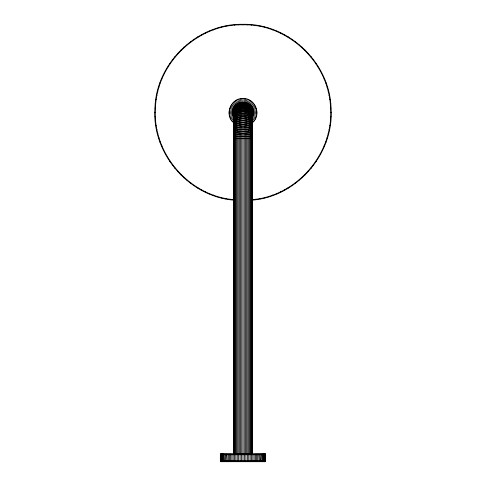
<?xml version="1.0" encoding="UTF-8"?>
<svg xmlns="http://www.w3.org/2000/svg" width="486" height="486" viewBox="0 0 486 486"><rect width="100%" height="100%" fill="white"/><g stroke="black" fill="none" stroke-linecap="round" stroke-linejoin="round"><path stroke-width="0.73" d="M233.638 200.147C188.501 196.405 151.668 153.321 154.931 108.153C156.103 62.609 197.456 23.243 243 24.3C288.544 23.243 329.897 62.609 331.069 108.153C334.332 153.321 297.499 196.405 252.362 200.147M233.699 199.625C188.823 195.907 152.209 153.078 155.453 108.178C156.62 62.907 197.729 23.771 243 24.822C288.271 23.771 329.38 62.907 330.547 108.178C333.791 153.078 297.177 195.907 252.301 199.625M241.542 453.845L241.542 461.7M244.458 461.7L244.458 453.845M233.122 122.357C224.228 114.338 231.044 97.886 243 98.512C254.956 97.886 261.772 114.338 252.878 122.357M233.395 454.301L233.468 111.349M247.301 24.932L247.325 24.403M252.532 113.609L252.532 111.349M233.395 112.703L234.124 108.87M252.52 113.943L252.605 112.479L256.966 112.479M240.096 453.845L240.096 461.7M245.904 461.7L245.904 453.845M252.52 114.581C254.257 100.93 231.743 100.93 233.48 114.581M252.52 114.21C254.312 100.365 231.688 100.365 233.48 114.21M252.52 115.054C254.476 101.799 231.524 101.799 233.48 115.054M252.52 115.632C254.336 102.661 231.664 102.661 233.48 115.632M252.52 116.306C254.178 103.664 231.822 103.664 233.48 116.306M252.52 117.071C253.984 104.812 232.016 104.812 233.48 117.071M252.52 117.934C253.759 106.1 232.241 106.1 233.48 117.934M252.52 118.888C253.51 107.528 232.49 107.528 233.48 118.888M252.52 119.921C253.218 109.083 232.782 109.083 233.48 119.921M252.52 121.038C252.896 110.759 233.104 110.759 233.48 121.038M238.656 453.845L238.656 461.7M247.344 461.7L247.344 453.845M244.13 102.947L244.367 98.579M251.59 25.248L251.645 24.725M252.52 122.229C252.532 112.558 233.468 112.558 233.48 122.229M252.52 123.487C252.131 114.471 233.869 114.471 233.48 123.487M252.52 124.817C251.687 116.494 234.313 116.494 233.48 124.817M237.241 453.845L237.241 461.7M248.759 461.7L248.759 453.845M252.52 126.202C251.195 118.62 234.805 118.62 233.48 126.202M233.517 111.021L233.681 110.201M230.06 199.703L230.139 199.187M255.861 25.77L255.94 25.254M252.52 127.642C251.232 120.935 234.768 120.935 233.48 127.642M235.844 453.845L235.844 461.7M250.156 461.7L250.156 453.845M252.52 129.124C250.673 123.244 235.327 123.244 233.48 129.124M234.483 453.845L234.483 461.7M251.517 461.7L251.517 453.845M225.796 198.962L225.899 198.446M245.278 103.16L244.871 103.062L245.728 98.779M260.101 26.505L260.204 25.995M233.48 111.458C234.361 100.724 251.639 100.724 252.52 111.458M233.723 110.055L233.48 454.301M252.52 130.655C250.527 125.692 235.473 125.692 233.48 130.655M233.152 453.845L233.152 461.7M252.848 461.7L252.848 453.845M233.766 109.872L234.629 107.789L237.156 104.933M221.573 198.015L221.701 197.504M264.299 27.453L264.427 26.943M255.903 117.825L252.677 116.488C258.777 97.625 227.223 97.625 233.323 116.488L230.097 117.825M231.871 453.845L231.871 461.7M254.129 461.7L254.129 453.845M252.52 132.216L252.605 131.888C247.763 128.255 238.237 128.255 233.395 131.888L233.48 132.216M230.631 453.845L230.631 461.7M255.369 461.7L255.369 453.845M217.406 196.86L217.558 196.356M245.606 103.245L247.052 99.114M268.442 28.601L268.594 28.097M229.447 453.845L229.447 461.7M256.553 461.7L256.553 453.845M228.323 453.845L228.323 461.7M257.677 461.7L257.677 453.845M252.52 133.802L252.52 133.316C246.754 130.947 239.246 130.947 233.48 133.316L233.48 133.802M227.26 453.845L226.95 454.714L227.26 461.7M258.74 461.7L259.05 460.825L258.74 453.845M213.293 195.5L213.469 195.008M272.531 29.95L272.707 29.452M226.263 453.845L225.935 460.825L226.263 461.7M259.737 461.7L260.065 460.825L259.737 453.845M225.34 453.845L224.994 460.825L225.34 461.7M260.66 461.7L261.006 454.714L260.66 453.845M209.253 193.944L209.454 193.458M246.675 454.301L246.675 103.603L248.346 99.575M276.546 31.499L276.747 31.013M224.489 453.845L224.125 454.714L224.125 460.825L224.489 461.7M261.511 461.7L261.875 460.825L261.875 454.714L261.511 453.845M223.718 453.845L223.341 454.714L223.341 460.825L223.718 461.7M262.282 461.7L262.659 460.825L262.659 454.714L262.282 453.845M223.031 453.845L222.643 454.714L222.643 460.825L223.031 461.7M262.969 461.7L263.357 460.825L263.357 454.714L262.969 453.845M222.43 453.845L222.029 454.714L222.029 460.825L222.43 461.7M263.57 461.7L263.971 460.825L263.971 454.714L263.57 453.845M205.299 192.189L205.523 191.715M280.477 33.242L280.701 32.769M221.92 453.845L221.507 454.714L221.507 460.825L221.92 461.7M264.08 461.7L264.493 460.825L264.493 454.714L264.08 453.845M221.495 453.845L221.075 454.714L221.075 460.825L221.495 461.7M264.505 461.7L264.925 460.825L264.925 454.714L264.505 453.845M221.166 453.845L220.735 454.714L220.735 460.825L221.166 461.7M264.834 461.7L265.265 460.825L265.265 454.714L264.834 453.845M234.124 454.301L234.124 108.803L234.683 107.74M220.93 453.845L220.492 454.714L220.492 460.825L220.93 461.7M265.07 461.7L265.508 460.825L265.508 454.714L265.07 453.845M220.735 453.845L220.298 454.714L265.702 454.714L265.265 453.845L220.735 453.845L220.346 454.714L220.346 460.825L220.784 461.7L265.265 461.7L265.702 460.825L220.298 460.825L220.735 461.7M265.216 461.7L265.654 460.825L265.654 454.714L265.216 453.845M252.52 135.418C247.441 133.267 238.559 133.267 233.48 135.418M201.435 190.245L201.678 189.783M245.788 103.287L247.526 104.01L249.585 100.159M284.322 35.174L284.565 34.713M234.799 107.503L235.267 106.805M197.668 188.112L197.936 187.663M288.064 37.294L288.332 36.845M237.059 104.94L234.683 107.679L234.683 454.301M194.011 185.798L194.303 185.36M247.975 104.277L248.334 104.496L250.758 100.863M291.697 39.597L291.989 39.159M235.461 106.537L237.156 104.861L239.325 103.682M190.469 183.307L190.785 182.882M295.215 42.075L295.531 41.65M187.061 180.64L187.396 180.239M250.539 106.537L249.093 105.055L251.863 101.683M298.604 44.718L298.939 44.317M183.781 177.815L184.133 177.426M301.867 47.531L302.219 47.142M180.646 174.832L181.017 174.462M252.878 102.601L249.792 105.687L249.792 454.301M304.983 50.495L305.354 50.125M252.52 137.04C246.882 135.952 239.118 135.952 233.48 137.04M177.663 171.698L178.052 171.345M307.948 53.612L308.337 53.26M174.839 168.417L175.239 168.083M232.205 121.342L233.28 120.455M250.424 106.385L253.795 103.615M310.761 56.868L311.162 56.54M237.326 104.745L238.025 104.277M172.172 165.009L172.597 164.693M313.403 60.264L313.828 59.948M169.681 161.467L170.118 161.176M231.385 120.236L233.705 118.687M251.201 107.503L250.983 107.145L254.615 104.715M315.882 63.781L316.319 63.49M238.31 104.107L240.394 103.245M167.366 157.81L167.816 157.543M318.184 67.414L318.634 67.147M165.234 154.044L165.696 153.801M230.68 119.064L233.76 117.418M252.234 109.872L251.469 107.953L255.32 105.893M320.304 71.156L320.766 70.913M163.29 150.18L163.764 149.955M322.236 75.002L322.71 74.777M161.534 146.225L162.02 146.025M255.903 107.133L251.876 108.803L251.876 454.301M323.98 78.932L324.466 78.732M159.979 142.185L160.471 142.009M325.529 82.948L326.021 82.772M158.618 138.073L159.122 137.921M229.635 116.531L232.976 115.522M252.191 109.69L256.365 108.421M326.878 87.037L327.382 86.879M240.722 103.16L241.542 102.996M157.464 133.905L157.974 133.778M328.026 91.18L328.536 91.052M243.942 102.923L240.515 103.202L240.515 454.301M156.516 129.683L157.033 129.58M229.301 115.206L233.584 114.35M252.483 111.021L252.416 110.608L256.699 109.751M328.967 95.378L329.484 95.274M241.87 102.947L244.251 102.959L246.675 103.682M155.775 125.418L156.292 125.339M329.708 99.618L330.225 99.539M155.247 121.123L155.769 121.069M229.1 113.846L233.444 113.42L233.395 112.479L229.034 112.479M252.556 111.537L256.9 111.112M330.231 103.889L330.753 103.834M154.931 116.804L155.453 116.78M330.547 108.178L331.069 108.153M233.48 138.668L252.52 138.668M154.821 112.479L155.344 112.479M330.656 112.479L331.179 112.479M154.931 108.153L155.453 108.178M330.547 116.78L331.069 116.804M155.247 103.834L155.769 103.889M229.1 111.112L233.444 111.537M252.556 113.42L256.9 113.846M330.231 121.069L330.753 121.123M244.458 102.996L244.871 103.062M155.775 99.539L156.292 99.618M329.708 125.339L330.225 125.418M245.485 103.275L241.749 103.032L238.201 104.162L238.201 454.301M156.516 95.274L157.033 95.378M229.301 109.751L233.584 110.608M252.416 114.35L256.699 115.206M328.967 129.58L329.484 129.683M157.464 91.052L157.974 91.18M328.026 133.778L328.536 133.905M158.618 86.879L159.122 87.037M229.635 108.421L233.809 109.69M253.024 115.522L256.365 116.531M326.878 137.921L327.382 138.073M159.979 82.772L160.471 82.948M325.529 142.009L326.021 142.185M161.534 78.732L162.02 78.932M230.097 107.133L234.124 108.803M323.98 146.025L324.466 146.225M163.29 74.777L163.764 75.002M322.236 149.955L322.71 150.18M246.675 103.603L250.618 106.701M165.234 70.913L165.696 71.156M230.68 105.893L234.531 107.953M252.24 117.418L255.32 119.064M320.304 153.801L320.766 154.044M167.366 67.147L167.816 67.414M318.184 157.543L318.634 157.81M251.469 107.953L249.792 105.687L247.799 104.162L247.799 454.301M169.681 63.49L170.118 63.781M231.385 104.715L235.017 107.145M252.295 118.687L254.615 120.236M315.882 161.176L316.319 161.467M248.334 104.496L248.674 104.745M172.172 59.948L172.597 60.264M313.403 164.693L313.828 165.009M174.839 56.54L175.239 56.868M232.205 103.615L235.576 106.385M252.72 120.455L253.795 121.342M310.761 168.083L311.162 168.417M177.663 53.26L178.052 53.612M307.948 171.345L308.337 171.698M180.646 50.125L181.017 50.495M233.122 102.601L236.208 105.687L236.208 454.301M304.983 174.462L305.354 174.832M183.781 47.142L184.133 47.531M301.867 177.426L302.219 177.815M187.061 44.317L187.396 44.718M234.137 101.683L236.907 105.055M298.604 180.239L298.939 180.64M250.733 106.805L250.983 107.145M190.469 41.65L190.785 42.075M295.215 182.882L295.531 183.307M194.011 39.159L194.303 39.597M235.242 100.863L237.666 104.496M291.697 185.36L291.989 185.798M197.668 36.845L197.936 37.294M288.064 187.663L288.332 188.112M201.435 34.713L201.678 35.174M236.415 100.159L238.474 104.01M284.322 189.783L284.565 190.245M251.317 107.74L251.876 108.87M205.299 32.769L205.523 33.242M280.477 191.715L280.701 192.189M209.253 31.013L209.454 31.499M237.654 99.575L239.325 103.603L239.325 454.301M276.546 193.458L276.747 193.944M213.293 29.452L213.469 29.95M272.531 195.008L272.707 195.5M252.277 110.055L251.317 107.679L251.317 454.301M217.406 28.097L217.558 28.601M238.948 99.114L240.212 103.287M268.442 196.356L268.594 196.86M252.319 110.201L252.416 110.608M221.573 26.943L221.701 27.453M264.299 197.504L264.427 198.015M252.605 112.703L252.277 109.994L252.277 454.301M225.796 25.995L225.899 26.505M240.272 98.779L241.129 103.062M260.101 198.446L260.204 198.962M230.06 25.254L230.139 25.77M255.861 199.187L255.94 199.703M234.355 24.725L234.41 25.248M241.633 98.579L242.058 102.923M233.395 112.479L233.48 113.943M238.675 24.403L238.699 24.932M252.605 112.479L252.605 454.301M252.52 111.227L252.52 454.301M250.618 106.634L250.618 454.301M248.844 104.861L248.844 454.301M245.485 103.202L245.485 454.301M244.251 102.959L244.251 454.301M243 24.3L243 24.822M243 98.512L243 461.7M241.749 102.959L241.749 454.301M237.156 104.861L237.156 454.301M235.382 106.634L235.382 454.301M233.723 109.994L233.723 454.301"/></g></svg>
